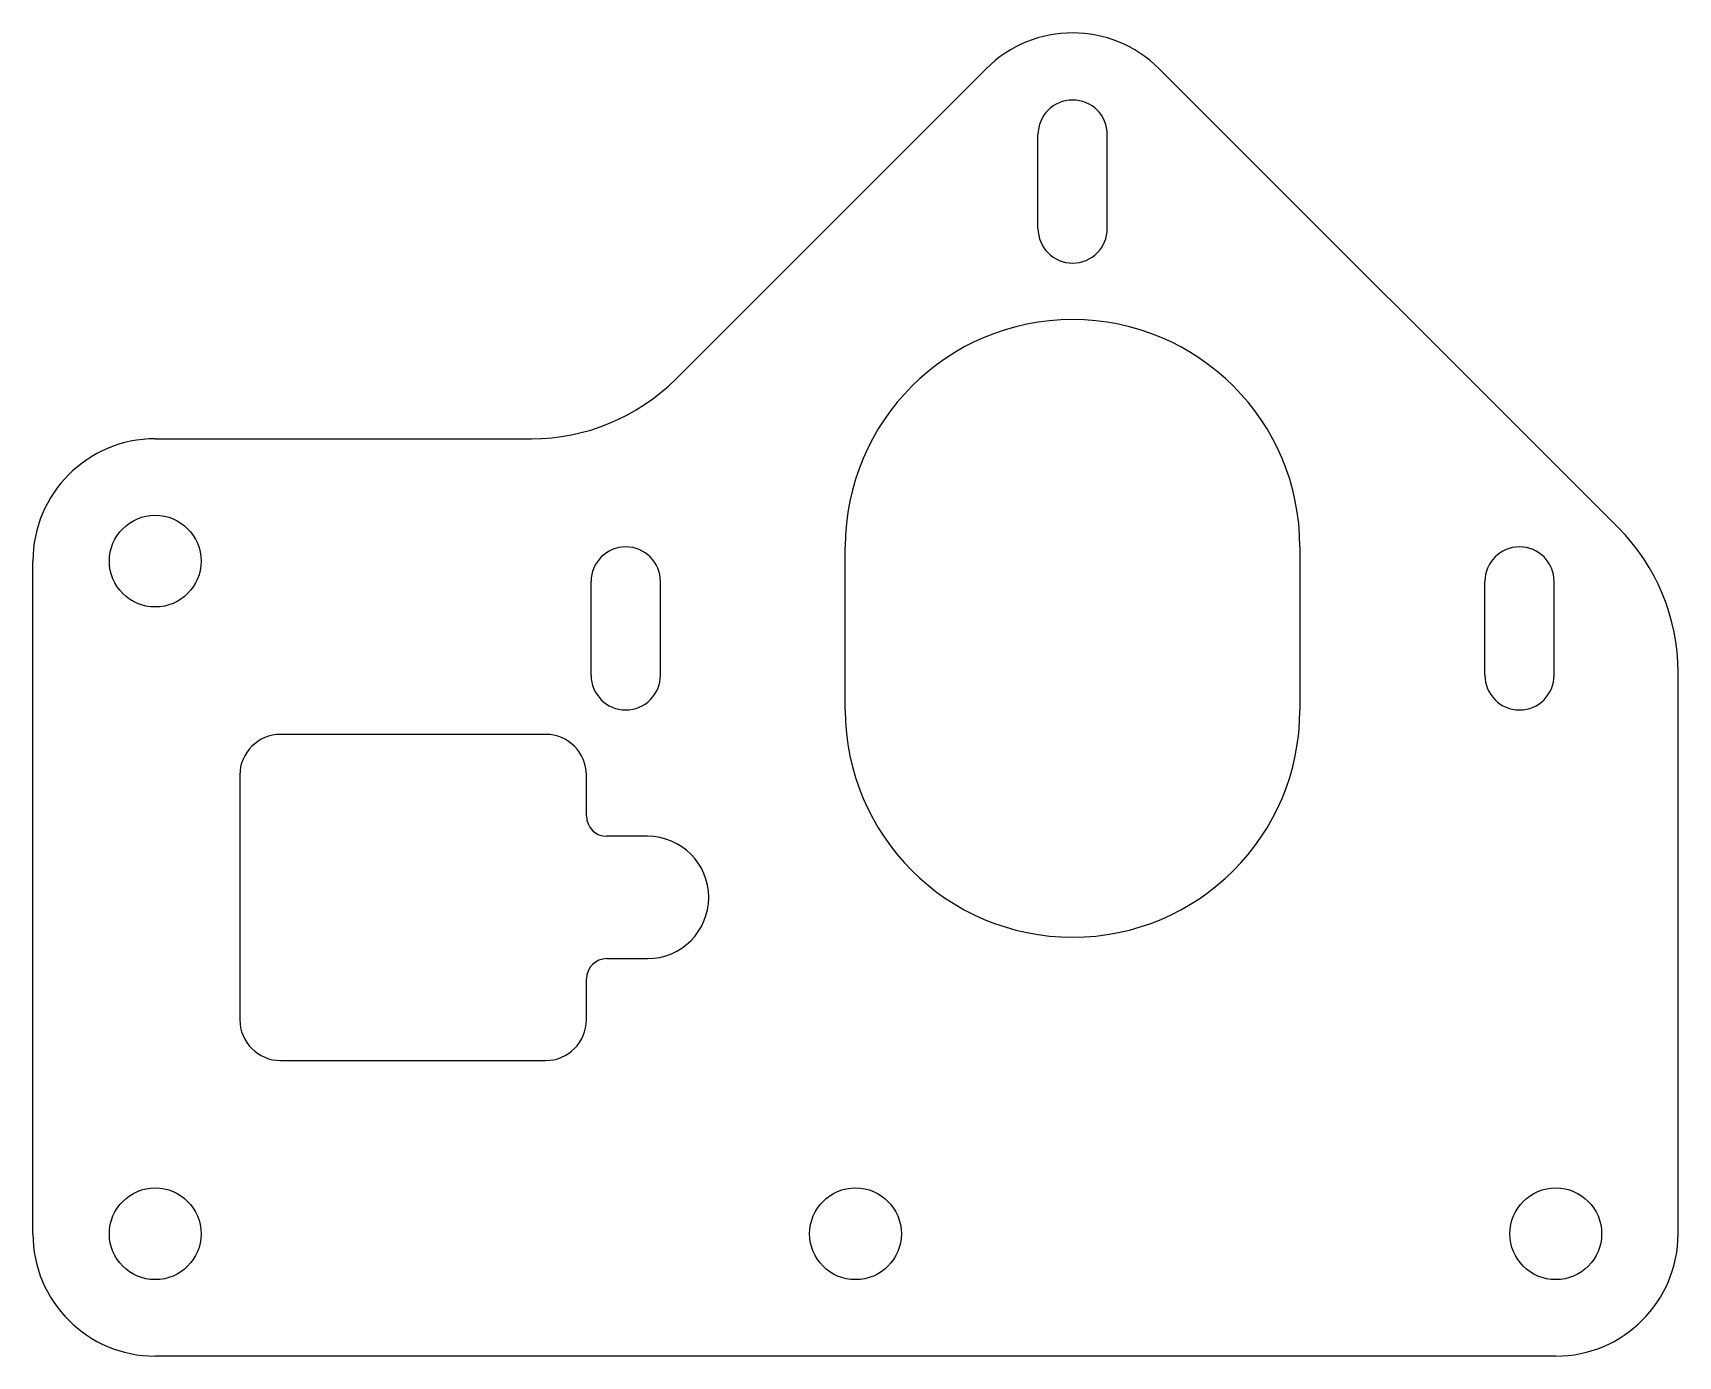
# Model space of a CAD drawing. Header units: millimetres. Extents: x -32.5 to 48.2, y -25 to 39.9.
import ezdxf

# ---------------------------------------------------------------- set-up
doc = ezdxf.new("R2010")
doc.units = ezdxf.units.MM

msp = doc.modelspace()

# ---------------------------------------------------------------- linework, layer by layer
at = {"color": 7, "linetype": 'Continuous', "lineweight": 25}
for p, q in [((14.257, 38.156), (-0.97, 22.929)), ((45.27, 15.629), (22.743, 38.156)), ((16.8, 30.32), (16.8, 34.92)), ((20.2, 30.32), (20.2, 34.92)), ((-26.5, 20), (-8.041, 20)), ((7.35, 6.7), (7.35, 14.7)), ((29.65, 14.7), (29.65, 6.7)), ((-32.5, -19), (-32.5, 14)), ((-5.12, 8.4), (-5.12, 13)), ((-1.72, 8.4), (-1.72, 13)), ((38.72, 8.4), (38.72, 13)), ((42.12, 8.4), (42.12, 13)), ((48.198, -19), (48.198, 8.558)), ((-7.35, 5.5), (-20.35, 5.5)), ((-22.35, 3.5), (-22.35, -8.5)), ((-5.35, 1.5), (-5.35, 3.5)), ((-2.35, 0.5), (-4.35, 0.5)), ((-4.35, -5.5), (-2.35, -5.5)), ((-5.35, -8.5), (-5.35, -6.5)), ((-20.35, -10.5), (-7.35, -10.5)), ((42.198, -25), (-26.5, -25))]:
    msp.add_line(p, q, dxfattribs=at)
for centre in [(-26.5, 14), (-26.5, -19), (7.849, -19), (42.198, -19)]:
    msp.add_circle(centre, 2.25, dxfattribs=at)
for centre, radius, start, end in [((18.5, 33.913), 6, 45, 135), ((18.5, 34.92), 1.7, 0, 180), ((18.5, 30.32), 1.7, 180, 0), ((18.5, 14.7), 11.15, 0, 180), ((-8.041, 30), 10, 270, 315), ((-26.5, 14), 6, 90, 180), ((38.198, 8.558), 10, 0, 45), ((-3.42, 13), 1.7, 0, 180), ((40.42, 13), 1.7, 0, 180), ((-3.42, 8.4), 1.7, 180, 0), ((40.42, 8.4), 1.7, 180, 0), ((18.5, 6.7), 11.15, 180, 0), ((-20.35, 3.5), 2, 90, 180), ((-7.35, 3.5), 2, 0, 90), ((-4.35, 1.5), 1, 180, 270), ((-2.35, -2.5), 3, 270, 90), ((-4.35, -6.5), 1, 90, 180), ((-20.35, -8.5), 2, 180, 270), ((-7.35, -8.5), 2, 270, 0), ((-26.5, -19), 6, 180, 270), ((42.198, -19), 6, 270, 0)]:
    msp.add_arc(centre, radius, start, end, dxfattribs=at)

doc.saveas('drawing.dxf')
